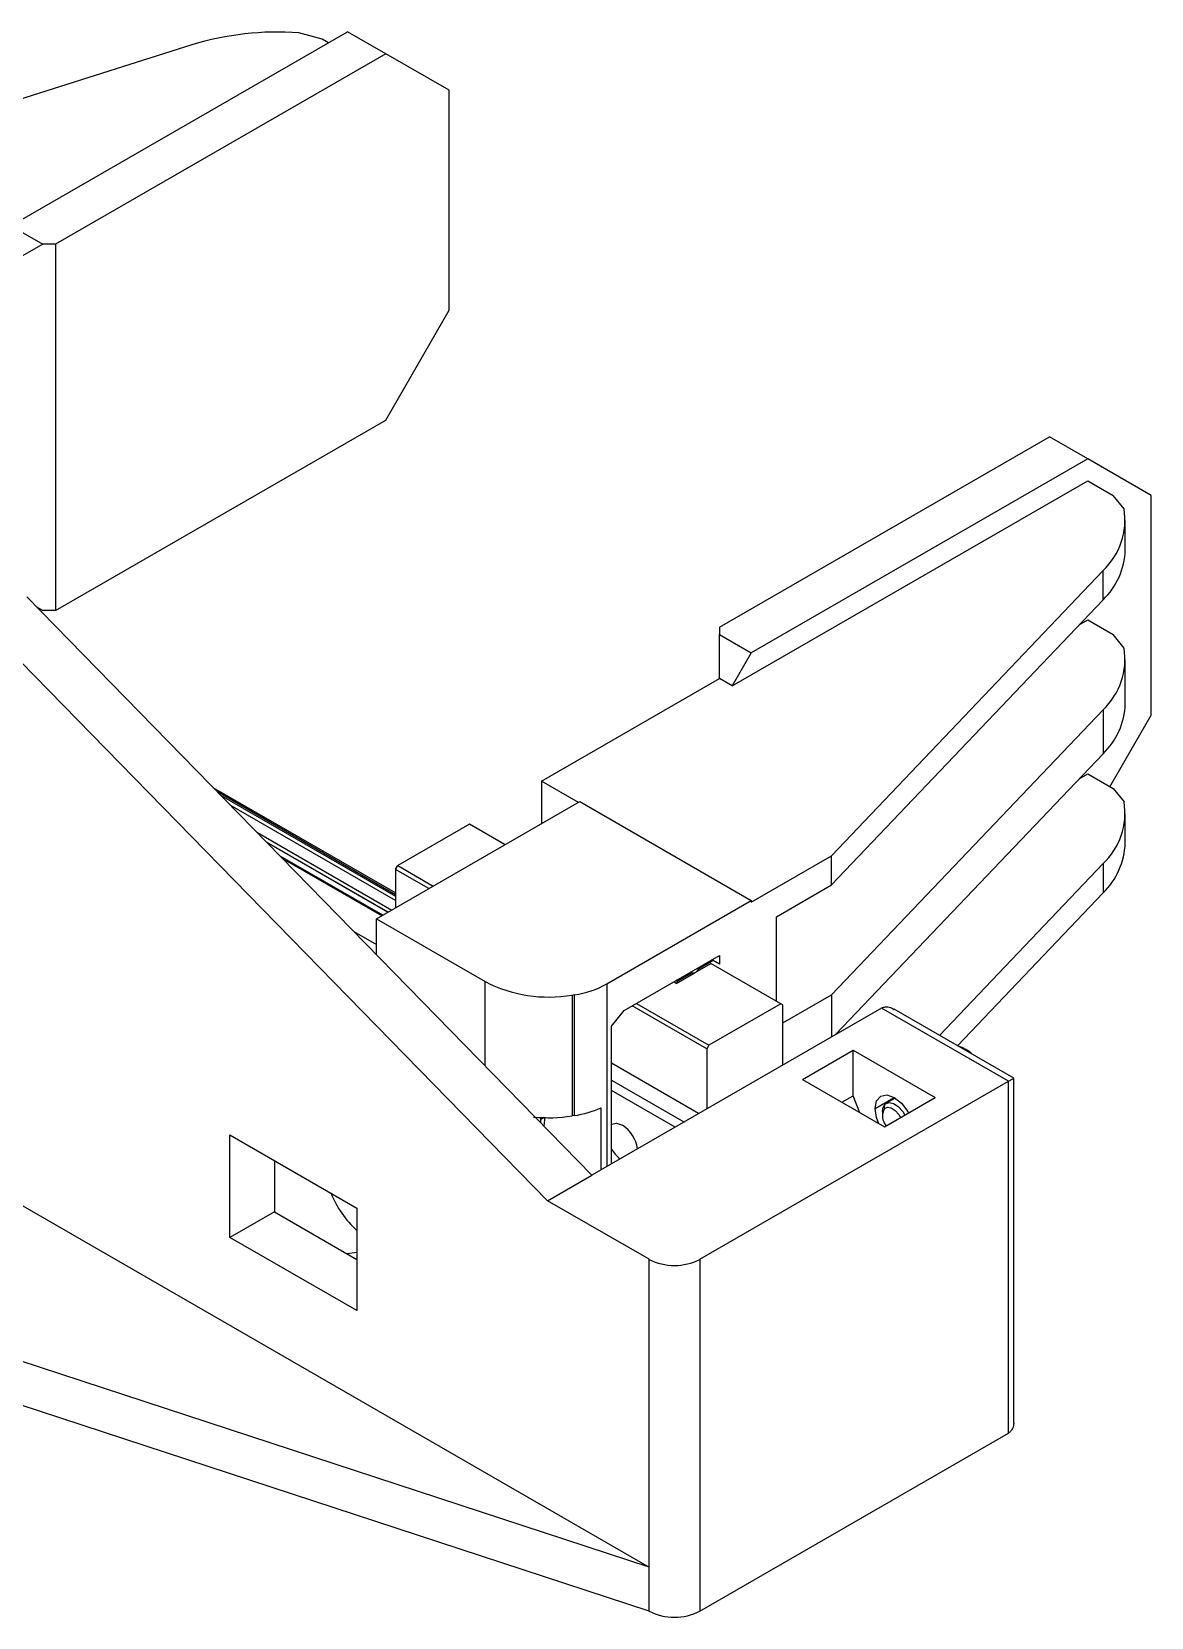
# Model space of a CAD drawing. Header units: millimetres. Extents: x 1258 to 2922, y -135 to 1239.
# Drawn here: x 1842.29 to 1873.45, y 571.04 to 615.2 of the extents above; entities that cross this region are included whole.
import ezdxf

# ---------------------------------------------------------------- set-up
doc = ezdxf.new("R2010")
doc.units = ezdxf.units.MM
doc.header["$LTSCALE"] = 6

msp = doc.modelspace()

# ---------------------------------------------------------------- linework, layer by layer
at = {"color": 7, "linetype": 'Continuous', "lineweight": 25}
for p, q in [((1846.746, 614.835), (1832.987, 610.472)), ((1841.71, 609.793), (1851.079, 615.202)), ((1850.372, 614.998), (1849.722, 615.173)), ((1850.549, 614.896), (1850.372, 614.998)), ((1852.14, 614.589), (1851.079, 615.202)), ((1852.14, 614.589), (1842.948, 609.283)), ((1853.908, 613.569), (1852.14, 614.589)), ((1853.908, 607.445), (1853.908, 613.569)), ((1841.71, 609.793), (1842.594, 609.283)), ((1842.594, 609.283), (1841.533, 608.67)), ((1842.948, 609.283), (1842.594, 609.283)), ((1842.948, 609.283), (1842.948, 599.076)), ((1852.14, 604.383), (1853.908, 607.445)), ((1842.948, 599.076), (1852.14, 604.383)), ((1861.431, 598.613), (1870.623, 603.92)), ((1871.684, 603.307), (1870.623, 603.92)), ((1871.684, 603.307), (1862.314, 597.899)), ((1873.451, 602.286), (1871.684, 603.307)), ((1861.784, 596.98), (1871.684, 602.695)), ((1871.684, 602.695), (1872.391, 602.287)), ((1872.694, 601.911), (1872.391, 602.287)), ((1873.451, 596.162), (1873.451, 602.286)), ((1872.726, 600.766), (1872.726, 601.583)), ((1864.552, 592.25), (1872.109, 600.193)), ((1872.109, 599.377), (1872.109, 600.193)), ((1857.881, 583.354), (1842.148, 599.458)), ((1864.552, 591.434), (1872.109, 599.377)), ((1842.427, 599.172), (1842.594, 599.076)), ((1842.594, 599.076), (1842.427, 599.172)), ((1842.948, 599.076), (1842.594, 599.076)), ((1861.431, 598.613), (1861.431, 598.409)), ((1871.444, 598.678), (1871.684, 598.816)), ((1871.684, 598.816), (1872.391, 598.408)), ((1861.431, 597.184), (1861.431, 598.409)), ((1861.431, 598.409), (1862.314, 597.899)), ((1872.694, 598.032), (1872.391, 598.408)), ((1856.644, 582.64), (1841.971, 597.658)), ((1862.314, 597.899), (1861.784, 596.98)), ((1872.726, 596.48), (1872.726, 597.704)), ((1856.481, 594.327), (1861.431, 597.184)), ((1861.784, 596.98), (1861.431, 597.184)), ((1864.552, 588.372), (1872.109, 596.315)), ((1872.109, 596.315), (1872.109, 595.09)), ((1872.302, 594.172), (1873.451, 596.162)), ((1864.673, 587.275), (1872.109, 595.09)), ((1871.444, 594.391), (1871.684, 594.529)), ((1871.684, 594.529), (1872.391, 594.121)), ((1852.415, 591.213), (1847.342, 594.142)), ((1857.506, 593.735), (1856.481, 594.327)), ((1856.481, 594.327), (1856.481, 593.143)), ((1872.391, 594.121), (1872.694, 593.746)), ((1851.885, 590.49), (1857.541, 593.755)), ((1857.541, 593.755), (1862.314, 591)), ((1872.726, 592.601), (1872.726, 593.418)), ((1854.476, 593.128), (1852.475, 591.973)), ((1855.466, 592.557), (1854.476, 593.128)), ((1852.058, 590.59), (1849.2, 592.24)), ((1852.058, 590.59), (1849.2, 592.239)), ((1852.415, 591.869), (1852.475, 591.973)), ((1853.345, 591.332), (1852.415, 591.869)), ((1852.415, 591.869), (1852.415, 590.796)), ((1852.475, 591.973), (1853.465, 591.402)), ((1862.314, 590.959), (1864.552, 592.25)), ((1864.552, 591.434), (1864.552, 592.25)), ((1872.109, 592.028), (1867.557, 587.244)), ((1872.109, 592.028), (1872.109, 591.211)), ((1863.022, 590.551), (1864.552, 591.434)), ((1858.292, 588.678), (1862.314, 591)), ((1862.314, 591), (1862.314, 590.959)), ((1872.109, 591.211), (1868.059, 586.955)), ((1863.022, 588.195), (1863.022, 590.551)), ((1851.251, 590.14), (1851.885, 589.775)), ((1851.885, 590.49), (1854.912, 588.742)), ((1851.885, 589.492), (1851.885, 590.49)), ((1858.779, 587.938), (1861.431, 589.469)), ((1860.759, 588.999), (1861.194, 589.25)), ((1861.254, 589.326), (1860.845, 589.09)), ((1863.138, 588.128), (1861.194, 589.25)), ((1861.254, 589.326), (1861.218, 589.346)), ((1861.431, 589.224), (1861.254, 589.326)), ((1861.431, 589.469), (1861.431, 589.224)), ((1860.228, 588.693), (1860.158, 588.734)), ((1860.228, 588.693), (1860.759, 588.999)), ((1860.264, 588.754), (1860.228, 588.775)), ((1860.264, 588.754), (1860.228, 588.693)), ((1860.672, 588.99), (1860.264, 588.754)), ((1860.637, 589.011), (1860.672, 588.99)), ((1860.845, 589.09), (1860.81, 589.111)), ((1857.327, 588.368), (1857.395, 588.379)), ((1857.327, 588.368), (1857.327, 585)), ((1857.395, 585.011), (1857.395, 588.379)), ((1863.198, 587.591), (1864.552, 588.372)), ((1864.552, 588.372), (1864.552, 587.205)), ((1865.942, 588.007), (1857.881, 583.354)), ((1858.425, 587.498), (1858.779, 587.938)), ((1861.077, 586.869), (1859.002, 588.067)), ((1859.122, 588.136), (1861.137, 586.973)), ((1863.138, 588.128), (1861.137, 586.973)), ((1863.198, 588.093), (1863.138, 588.128)), ((1863.198, 586.423), (1863.198, 588.093)), ((1869.478, 585.966), (1865.942, 588.007)), ((1869.622, 586.053), (1866.299, 587.971)), ((1858.425, 583.668), (1858.425, 587.498)), ((1861.137, 586.973), (1861.077, 586.869)), ((1861.077, 586.869), (1861.077, 585.199)), ((1863.739, 586.014), (1865.153, 586.83)), ((1865.153, 586.83), (1867.439, 585.511)), ((1865.153, 585.565), (1865.153, 586.83)), ((1860.851, 585.068), (1858.425, 586.468)), ((1858.425, 585.999), (1860.444, 584.833)), ((1860.197, 584.69), (1858.425, 585.713)), ((1860.887, 581.007), (1869.478, 585.966)), ((1863.739, 586.014), (1866.025, 584.694)), ((1869.478, 576.168), (1869.478, 585.966)), ((1869.624, 576.496), (1869.624, 586.048)), ((1858.135, 583.5), (1858.135, 585.228)), ((1864.835, 585.381), (1865.153, 585.565)), ((1865.336, 585.092), (1865.153, 585.565)), ((1866.025, 584.694), (1867.439, 585.511)), ((1866.025, 585.206), (1866.039, 585.328)), ((1866.325, 585.499), (1866.071, 585.353)), ((1856.463, 584.806), (1856.463, 584.956)), ((1856.574, 584.965), (1856.542, 584.725)), ((1857.395, 585.011), (1857.327, 585)), ((1865.968, 585.124), (1865.968, 585.042)), ((1847.805, 584.476), (1851.341, 582.435)), ((1847.805, 581.618), (1847.805, 584.476)), ((1849.042, 583.762), (1849.042, 582.332)), ((1856.644, 582.64), (1857.881, 583.354)), ((1859.472, 581.007), (1856.644, 582.64)), ((1841.971, 582.536), (1859.472, 572.433)), ((1849.042, 582.332), (1847.805, 581.618)), ((1849.042, 582.332), (1851.341, 581.006)), ((1851.341, 582.435), (1851.341, 579.577)), ((1851.341, 579.577), (1847.805, 581.618)), ((1851.341, 581.196), (1851.068, 581.163)), ((1859.472, 572.433), (1859.472, 581.007)), ((1860.887, 581.007), (1860.887, 571.208)), ((1859.472, 572.433), (1835.802, 580.199)), ((1859.472, 571.208), (1835.274, 579.148)), ((1860.887, 571.208), (1869.478, 576.168)), ((1859.472, 571.208), (1859.472, 572.433))]:
    msp.add_line(p, q, dxfattribs=at)
at = {"color": 8, "linetype": 'Continuous', "lineweight": 25}
for p, q in [((1852.415, 591.163), (1847.455, 594.026)), ((1847.544, 593.935), (1852.415, 591.123)), ((1852.415, 591.003), (1847.814, 593.659)), ((1848.549, 592.906), (1852.31, 590.735)), ((1852.206, 590.675), (1848.819, 592.63)), ((1848.822, 592.627), (1852.204, 590.674)), ((1852.029, 590.573), (1849.276, 592.162)), ((1854.912, 586.393), (1854.912, 588.742)), ((1858.292, 588.678), (1858.292, 583.591)), ((1865.766, 585.211), (1866.296, 585.517)), ((1856.553, 584.953), (1856.463, 584.901))]:
    msp.add_line(p, q, dxfattribs=at)
at = {"color": 7, "linetype": 'Continuous', "lineweight": 25, "flags": 128}
for points in [[(1865.766, 585.211), (1865.806, 585.422), (1865.921, 585.554), (1866.093, 585.588), (1866.296, 585.517), (1866.499, 585.354), (1866.671, 585.121), (1866.694, 585.08)], [(1865.871, 584.783), (1865.806, 584.953), (1865.766, 585.211)], [(1865.968, 585.124), (1865.979, 585.22), (1866.039, 585.328)], [(1866.025, 585.206), (1866.107, 585.243), (1866.211, 585.225), (1866.322, 585.154), (1866.421, 585.041), (1866.473, 584.953)], [(1866.039, 585.328), (1866.142, 585.375), (1866.272, 585.352), (1866.41, 585.263), (1866.534, 585.122), (1866.594, 585.023)], [(1858.43, 584.771), (1858.567, 584.798), (1858.73, 584.741)]]:
    msp.add_lwpolyline(points, dxfattribs=at)
at = {"color": 7, "linetype": 'Continuous', "lineweight": 25}
for centre, radius, start, end in [((1849.142, 607.004), 8.189, 85.9431, 107.0118), ((1870.787, 601.602), 1.932, 313.1805, 9.193), ((1870.736, 600.819), 1.991, 313.5911, 358.4867), ((1870.787, 597.724), 1.932, 313.1805, 9.193), ((1870.736, 596.532), 1.991, 313.5911, 358.4867), ((1870.787, 593.437), 1.932, 313.1805, 9.193), ((1870.679, 592.679), 2.049, 314.2614, 357.8164), ((1856.676, 592.15), 3.838, 242.6428, 279.7711), ((1860.707, 589.072), 0.0886, 246.6133, 305.4721), ((1860.626, 589.213), 0.252, 301.9232, 330.8012), ((1857.034, 590.957), 2.604, 277.9773, 298.8888), ((1867.807, 586.023), 0.959, 46.4384, 73.567), ((1856.996, 587.737), 2.755, 278.3312, 294.4082), ((1866.385, 585), 0.415, 150.1882, 221.7836), ((1856.679, 589.233), 4.283, 264.3425, 278.698), ((1858.221, 583.954), 0.937, 8.0739, 57.1142), ((1859.249, 584.545), 0.943, 209.1228, 231.6073), ((1853.22, 583.89), 2.804, 201.6626, 227.91), ((1860.179, 582.371), 1.537, 242.6097, 297.3903), ((1860.179, 572.573), 1.537, 242.6097, 297.3903)]:
    msp.add_arc(centre, radius, start, end, dxfattribs=at)
for points, knots in [([(1865.942, 588.007), (1865.978, 588.021), (1866.055, 588.052), (1866.184, 588.032), (1866.262, 587.986), (1866.296, 587.966)], [0, 0, 0, 0, 0.3277225, 0.7059528, 1, 1, 1, 1]), ([(1869.478, 585.966), (1869.508, 585.984), (1869.573, 586.021), (1869.62, 586.048), (1869.619, 586.048), (1869.619, 586.048)], [0, 0, 0, 0, 0.327685, 0.705872, 1, 1, 1, 1]), ([(1869.615, 576.495), (1869.618, 576.475), (1869.628, 576.412), (1869.6, 576.318), (1869.553, 576.223), (1869.502, 576.186), (1869.478, 576.168)], [0, 0, 0, 0, 0.145893, 0.463558, 0.746407, 1, 1, 1, 1])]:
    msp.add_open_spline(points, degree=3, knots=knots, dxfattribs=at)

doc.saveas('drawing.dxf')
